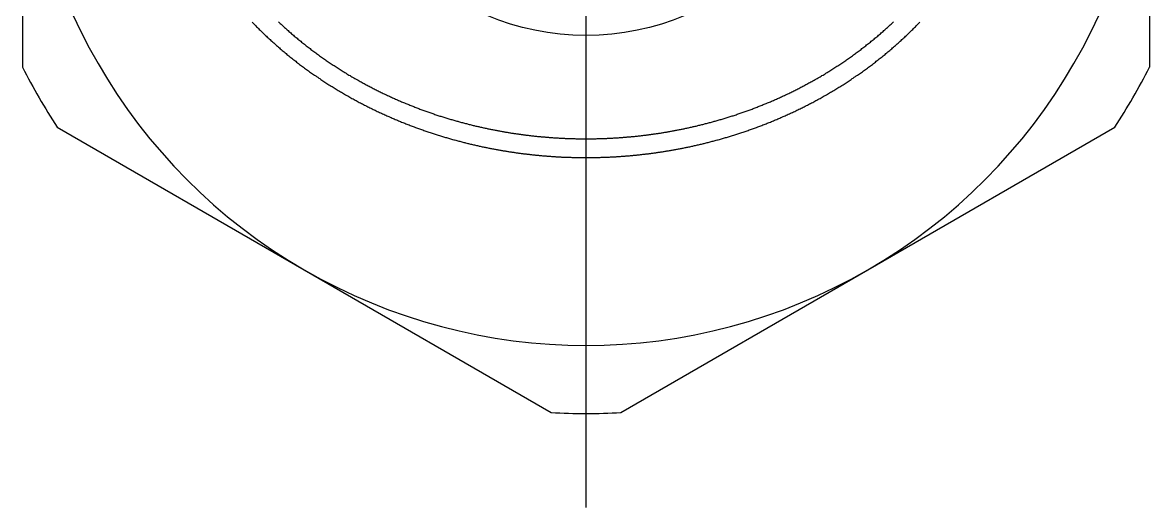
# Model space of a CAD drawing. Extents: x -90 to 14, y -39 to 15.
# Drawn here: x -12 to 12, y -15.45 to -5.12 of the extents above; entities that cross this region are included whole.
import ezdxf

# ---------------------------------------------------------------- set-up
doc = ezdxf.new("R2010")
doc.units = 0
doc.linetypes.add('CENTER', pattern=[50.8, 31.75, -6.35, 6.35, -6.35])
doc.layers.get('0').update_dxf_attribs({"linetype": 'CONTINUOUS'})
doc.layers.add('CENTER', color=1, linetype='CENTER')

msp = doc.modelspace()

# ---------------------------------------------------------------- linework, layer by layer
at = {"color": 7, "linetype": 'CONTINUOUS'}
for p, q in [((-12, 0), (-12, -6.075)), ((12, 0), (12, -6.075)), ((-11.261, -7.355), (-6, -10.392)), ((6, -10.392), (11.261, -7.355)), ((-6, -10.392), (-0.739, -13.43)), ((0.739, -13.43), (6, -10.392))]:
    msp.add_line(p, q, dxfattribs=at)
at = {"color": 7}
for points in [[(-7.107, -5.12, 0), (-7.089, -5.139, 0), (-7.07, -5.158, 0), (-7.052, -5.177, 0), (-7.033, -5.196, 0), (-7.015, -5.214, 0), (-6.996, -5.233, 0), (-6.978, -5.252, 0), (-6.959, -5.27, 0), (-6.94, -5.289, 0), (-6.921, -5.307, 0), (-6.902, -5.326, 0), (-6.883, -5.344, 0), (-6.864, -5.363, 0), (-6.845, -5.381, 0), (-6.826, -5.399, 0), (-6.806, -5.417, 0), (-6.787, -5.435, 0), (-6.768, -5.453, 0), (-6.748, -5.471, 0), (-6.729, -5.489, 0), (-6.709, -5.507, 0), (-6.69, -5.525, 0), (-6.67, -5.543, 0), (-6.65, -5.56, 0), (-6.63, -5.578, 0), (-6.611, -5.596, 0), (-6.591, -5.613, 0), (-6.571, -5.631, 0), (-6.551, -5.648, 0), (-6.531, -5.665, 0), (-6.511, -5.683, 0), (-6.491, -5.7, 0), (-6.47, -5.717, 0), (-6.45, -5.734, 0), (-6.43, -5.751, 0), (-6.41, -5.768, 0), (-6.389, -5.785, 0), (-6.369, -5.802, 0), (-6.348, -5.819, 0), (-6.328, -5.835, 0), (-6.307, -5.852, 0), (-6.286, -5.869, 0), (-6.266, -5.885, 0), (-6.245, -5.902, 0), (-6.224, -5.918, 0), (-6.203, -5.934, 0), (-6.183, -5.95, 0), (-6.162, -5.967, 0), (-6.141, -5.983, 0), (-6.12, -5.999, 0), (-6.099, -6.015, 0), (-6.078, -6.031, 0), (-6.057, -6.047, 0), (-6.036, -6.062, 0), (-6.014, -6.078, 0), (-5.993, -6.094, 0), (-5.972, -6.109, 0), (-5.951, -6.125, 0), (-5.929, -6.14, 0), (-5.908, -6.156, 0), (-5.886, -6.171, 0), (-5.865, -6.186, 0), (-5.844, -6.201, 0), (-5.822, -6.216, 0), (-5.801, -6.232, 0), (-5.779, -6.246, 0), (-5.757, -6.261, 0), (-5.736, -6.276, 0), (-5.714, -6.291, 0), (-5.692, -6.306, 0), (-5.671, -6.32, 0), (-5.649, -6.335, 0), (-5.627, -6.349, 0), (-5.605, -6.364, 0), (-5.583, -6.378, 0), (-5.561, -6.392, 0), (-5.54, -6.407, 0), (-5.518, -6.421, 0), (-5.496, -6.435, 0), (-5.474, -6.449, 0), (-5.452, -6.463, 0), (-5.43, -6.477, 0), (-5.408, -6.49, 0), (-5.386, -6.504, 0), (-5.363, -6.518, 0), (-5.341, -6.531, 0), (-5.319, -6.545, 0), (-5.297, -6.558, 0), (-5.275, -6.572, 0), (-5.253, -6.585, 0), (-5.23, -6.598, 0), (-5.208, -6.611, 0), (-5.186, -6.624, 0), (-5.164, -6.637, 0), (-5.141, -6.65, 0), (-5.119, -6.663, 0), (-5.097, -6.676, 0), (-5.074, -6.689, 0), (-5.052, -6.701, 0), (-5.03, -6.714, 0), (-5.007, -6.727, 0), (-4.985, -6.739, 0), (-4.962, -6.751, 0), (-4.94, -6.764, 0), (-4.917, -6.776, 0), (-4.895, -6.788, 0), (-4.873, -6.8, 0), (-4.85, -6.812, 0), (-4.828, -6.824, 0), (-4.805, -6.836, 0), (-4.783, -6.848, 0), (-4.76, -6.859, 0), (-4.738, -6.871, 0), (-4.715, -6.883, 0), (-4.693, -6.894, 0), (-4.67, -6.906, 0), (-4.648, -6.917, 0), (-4.625, -6.928, 0), (-4.602, -6.939, 0), (-4.58, -6.951, 0), (-4.557, -6.962, 0), (-4.535, -6.973, 0), (-4.512, -6.984, 0), (-4.49, -6.994, 0), (-4.467, -7.005, 0), (-4.445, -7.016, 0), (-4.422, -7.027, 0), (-4.399, -7.037, 0), (-4.377, -7.048, 0), (-4.354, -7.058, 0), (-4.332, -7.069, 0), (-4.309, -7.079, 0), (-4.287, -7.089, 0), (-4.264, -7.099, 0), (-4.241, -7.109, 0), (-4.219, -7.119, 0), (-4.196, -7.129, 0), (-4.174, -7.139, 0), (-4.151, -7.149, 0), (-4.129, -7.159, 0), (-4.106, -7.169, 0), (-4.083, -7.178, 0), (-4.061, -7.188, 0), (-4.038, -7.197, 0), (-4.016, -7.207, 0), (-3.993, -7.216, 0), (-3.971, -7.225, 0), (-3.948, -7.235, 0), (-3.926, -7.244, 0), (-3.903, -7.253, 0), (-3.881, -7.262, 0), (-3.858, -7.271, 0), (-3.836, -7.28, 0), (-3.813, -7.289, 0), (-3.791, -7.297, 0), (-3.768, -7.306, 0), (-3.746, -7.315, 0), (-3.724, -7.323, 0), (-3.701, -7.332, 0), (-3.679, -7.34, 0), (-3.656, -7.348, 0), (-3.634, -7.357, 0), (-3.612, -7.365, 0), (-3.589, -7.373, 0), (-3.567, -7.381, 0), (-3.545, -7.389, 0), (-3.522, -7.397, 0), (-3.5, -7.405, 0), (-3.478, -7.413, 0), (-3.455, -7.421, 0), (-3.433, -7.429, 0), (-3.411, -7.436, 0), (-3.389, -7.444, 0), (-3.366, -7.451, 0), (-3.344, -7.459, 0), (-3.322, -7.466, 0), (-3.3, -7.474, 0), (-3.278, -7.481, 0), (-3.256, -7.488, 0), (-3.233, -7.495, 0), (-3.211, -7.502, 0), (-3.189, -7.509, 0), (-3.167, -7.516, 0), (-3.145, -7.523, 0), (-3.123, -7.53, 0), (-3.101, -7.537, 0), (-3.079, -7.544, 0), (-3.058, -7.55, 0), (-3.036, -7.557, 0), (-3.014, -7.563, 0), (-2.992, -7.57, 0), (-2.97, -7.576, 0), (-2.948, -7.583, 0), (-2.927, -7.589, 0), (-2.905, -7.595, 0), (-2.883, -7.601, 0), (-2.862, -7.607, 0), (-2.84, -7.613, 0), (-2.818, -7.619, 0), (-2.797, -7.625, 0), (-2.775, -7.631, 0), (-2.754, -7.637, 0), (-2.733, -7.643, 0), (-2.711, -7.648, 0), (-2.69, -7.654, 0), (-2.669, -7.66, 0), (-2.647, -7.665, 0), (-2.626, -7.671, 0), (-2.605, -7.676, 0), (-2.584, -7.681, 0), (-2.563, -7.687, 0), (-2.541, -7.692, 0), (-2.52, -7.697, 0), (-2.499, -7.702, 0), (-2.479, -7.707, 0), (-2.458, -7.712, 0), (-2.437, -7.717, 0), (-2.416, -7.722, 0), (-2.395, -7.727, 0), (-2.375, -7.732, 0), (-2.354, -7.737, 0), (-2.333, -7.741, 0), (-2.313, -7.746, 0), (-2.292, -7.75, 0), (-2.272, -7.755, 0), (-2.251, -7.759, 0), (-2.231, -7.764, 0), (-2.211, -7.768, 0), (-2.19, -7.772, 0), (-2.17, -7.777, 0), (-2.15, -7.781, 0), (-2.13, -7.785, 0), (-2.11, -7.789, 0), (-2.09, -7.793, 0), (-2.07, -7.797, 0), (-2.05, -7.801, 0), (-2.031, -7.805, 0), (-2.011, -7.809, 0), (-1.991, -7.812, 0), (-1.972, -7.816, 0), (-1.952, -7.82, 0), (-1.933, -7.823, 0), (-1.913, -7.827, 0), (-1.894, -7.831, 0), (-1.875, -7.834, 0), (-1.856, -7.837, 0), (-1.836, -7.841, 0), (-1.817, -7.844, 0), (-1.799, -7.847, 0), (-1.78, -7.851, 0), (-1.761, -7.854, 0), (-1.742, -7.857, 0), (-1.723, -7.86, 0), (-1.705, -7.863, 0), (-1.686, -7.866, 0), (-1.668, -7.869, 0), (-1.649, -7.872, 0), (-1.631, -7.875, 0), (-1.613, -7.878, 0), (-1.595, -7.88, 0), (-1.577, -7.883, 0), (-1.558, -7.886, 0), (-1.54, -7.888, 0), (-1.523, -7.891, 0), (-1.505, -7.894, 0), (-1.487, -7.896, 0), (-1.469, -7.899, 0), (-1.451, -7.901, 0), (-1.434, -7.904, 0), (-1.416, -7.906, 0), (-1.399, -7.908, 0), (-1.381, -7.911, 0), (-1.364, -7.913, 0), (-1.346, -7.915, 0), (-1.329, -7.917, 0), (-1.312, -7.919, 0), (-1.295, -7.921, 0), (-1.277, -7.923, 0), (-1.26, -7.926, 0), (-1.243, -7.928, 0), (-1.226, -7.93, 0), (-1.209, -7.931, 0), (-1.193, -7.933, 0), (-1.176, -7.935, 0), (-1.159, -7.937, 0), (-1.142, -7.939, 0), (-1.126, -7.941, 0), (-1.109, -7.942, 0), (-1.092, -7.944, 0), (-1.076, -7.946, 0), (-1.059, -7.947, 0), (-1.043, -7.949, 0), (-1.026, -7.951, 0), (-1.01, -7.952, 0), (-0.994, -7.954, 0), (-0.977, -7.955, 0), (-0.961, -7.957, 0), (-0.945, -7.958, 0), (-0.929, -7.96, 0), (-0.913, -7.961, 0), (-0.897, -7.962, 0), (-0.881, -7.964, 0), (-0.865, -7.965, 0), (-0.849, -7.966, 0), (-0.833, -7.968, 0), (-0.817, -7.969, 0), (-0.801, -7.97, 0), (-0.785, -7.971, 0), (-0.769, -7.972, 0), (-0.754, -7.973, 0), (-0.738, -7.975, 0), (-0.722, -7.976, 0), (-0.706, -7.977, 0), (-0.691, -7.978, 0), (-0.675, -7.979, 0), (-0.659, -7.98, 0), (-0.644, -7.981, 0), (-0.628, -7.982, 0), (-0.613, -7.983, 0), (-0.597, -7.983, 0), (-0.582, -7.984, 0), (-0.566, -7.985, 0), (-0.551, -7.986, 0), (-0.535, -7.987, 0), (-0.52, -7.988, 0), (-0.504, -7.988, 0), (-0.489, -7.989, 0), (-0.474, -7.99, 0), (-0.458, -7.99, 0), (-0.443, -7.991, 0), (-0.428, -7.992, 0), (-0.412, -7.992, 0), (-0.397, -7.993, 0), (-0.382, -7.993, 0), (-0.366, -7.994, 0), (-0.351, -7.994, 0), (-0.336, -7.995, 0), (-0.32, -7.995, 0), (-0.305, -7.996, 0), (-0.29, -7.996, 0), (-0.275, -7.997, 0), (-0.259, -7.997, 0), (-0.244, -7.997, 0), (-0.229, -7.998, 0), (-0.214, -7.998, 0), (-0.198, -7.998, 0), (-0.183, -7.998, 0), (-0.168, -7.999, 0), (-0.153, -7.999, 0), (-0.137, -7.999, 0), (-0.122, -7.999, 0), (-0.107, -7.999, 0), (-0.092, -8, 0), (-0.076, -8, 0), (-0.061, -8, 0), (-0.046, -8, 0), (-0.031, -8, 0), (-0.015, -8, 0), (0, -8, 0)], [(-6.551, -5.108, 0), (-6.532, -5.126, 0), (-6.514, -5.143, 0), (-6.495, -5.16, 0), (-6.477, -5.177, 0), (-6.458, -5.194, 0), (-6.44, -5.212, 0), (-6.421, -5.229, 0), (-6.402, -5.245, 0), (-6.383, -5.262, 0), (-6.365, -5.279, 0), (-6.346, -5.296, 0), (-6.327, -5.313, 0), (-6.308, -5.329, 0), (-6.289, -5.346, 0), (-6.27, -5.362, 0), (-6.25, -5.379, 0), (-6.231, -5.395, 0), (-6.212, -5.412, 0), (-6.193, -5.428, 0), (-6.173, -5.444, 0), (-6.154, -5.46, 0), (-6.134, -5.477, 0), (-6.115, -5.493, 0), (-6.095, -5.509, 0), (-6.076, -5.525, 0), (-6.056, -5.541, 0), (-6.036, -5.556, 0), (-6.017, -5.572, 0), (-5.997, -5.588, 0), (-5.977, -5.604, 0), (-5.957, -5.619, 0), (-5.937, -5.635, 0), (-5.917, -5.65, 0), (-5.897, -5.665, 0), (-5.877, -5.681, 0), (-5.857, -5.696, 0), (-5.837, -5.711, 0), (-5.817, -5.726, 0), (-5.797, -5.742, 0), (-5.776, -5.757, 0), (-5.756, -5.771, 0), (-5.736, -5.786, 0), (-5.715, -5.801, 0), (-5.695, -5.816, 0), (-5.675, -5.831, 0), (-5.654, -5.845, 0), (-5.634, -5.86, 0), (-5.613, -5.874, 0), (-5.593, -5.889, 0), (-5.572, -5.903, 0), (-5.551, -5.918, 0), (-5.531, -5.932, 0), (-5.51, -5.946, 0), (-5.489, -5.96, 0), (-5.468, -5.974, 0), (-5.448, -5.988, 0), (-5.427, -6.002, 0), (-5.406, -6.016, 0), (-5.385, -6.03, 0), (-5.364, -6.043, 0), (-5.343, -6.057, 0), (-5.322, -6.071, 0), (-5.301, -6.084, 0), (-5.28, -6.098, 0), (-5.259, -6.111, 0), (-5.238, -6.124, 0), (-5.217, -6.138, 0), (-5.196, -6.151, 0), (-5.175, -6.164, 0), (-5.154, -6.177, 0), (-5.133, -6.19, 0), (-5.111, -6.203, 0), (-5.09, -6.216, 0), (-5.069, -6.229, 0), (-5.048, -6.242, 0), (-5.026, -6.254, 0), (-5.005, -6.267, 0), (-4.984, -6.279, 0), (-4.962, -6.292, 0), (-4.941, -6.304, 0), (-4.92, -6.316, 0), (-4.898, -6.329, 0), (-4.877, -6.341, 0), (-4.855, -6.353, 0), (-4.834, -6.365, 0), (-4.813, -6.377, 0), (-4.791, -6.389, 0), (-4.77, -6.401, 0), (-4.748, -6.413, 0), (-4.727, -6.424, 0), (-4.705, -6.436, 0), (-4.684, -6.448, 0), (-4.662, -6.459, 0), (-4.641, -6.47, 0), (-4.619, -6.482, 0), (-4.597, -6.493, 0), (-4.576, -6.504, 0), (-4.554, -6.516, 0), (-4.533, -6.527, 0), (-4.511, -6.538, 0), (-4.489, -6.549, 0), (-4.468, -6.559, 0), (-4.446, -6.57, 0), (-4.425, -6.581, 0), (-4.403, -6.592, 0), (-4.381, -6.602, 0), (-4.36, -6.613, 0), (-4.338, -6.623, 0), (-4.317, -6.634, 0), (-4.295, -6.644, 0), (-4.273, -6.654, 0), (-4.252, -6.665, 0), (-4.23, -6.675, 0), (-4.208, -6.685, 0), (-4.187, -6.695, 0), (-4.165, -6.705, 0), (-4.143, -6.715, 0), (-4.122, -6.725, 0), (-4.1, -6.734, 0), (-4.078, -6.744, 0), (-4.057, -6.754, 0), (-4.035, -6.763, 0), (-4.013, -6.773, 0), (-3.992, -6.782, 0), (-3.97, -6.792, 0), (-3.948, -6.801, 0), (-3.927, -6.81, 0), (-3.905, -6.819, 0), (-3.884, -6.828, 0), (-3.862, -6.838, 0), (-3.84, -6.846, 0), (-3.819, -6.855, 0), (-3.797, -6.864, 0), (-3.775, -6.873, 0), (-3.754, -6.882, 0), (-3.732, -6.89, 0), (-3.711, -6.899, 0), (-3.689, -6.908, 0), (-3.668, -6.916, 0), (-3.646, -6.924, 0), (-3.624, -6.933, 0), (-3.603, -6.941, 0), (-3.581, -6.949, 0), (-3.56, -6.957, 0), (-3.538, -6.966, 0), (-3.517, -6.974, 0), (-3.495, -6.982, 0), (-3.474, -6.989, 0), (-3.452, -6.997, 0), (-3.431, -7.005, 0), (-3.409, -7.013, 0), (-3.388, -7.021, 0), (-3.367, -7.028, 0), (-3.345, -7.036, 0), (-3.324, -7.043, 0), (-3.302, -7.051, 0), (-3.281, -7.058, 0), (-3.26, -7.065, 0), (-3.238, -7.072, 0), (-3.217, -7.08, 0), (-3.196, -7.087, 0), (-3.174, -7.094, 0), (-3.153, -7.101, 0), (-3.132, -7.108, 0), (-3.111, -7.115, 0), (-3.089, -7.121, 0), (-3.068, -7.128, 0), (-3.047, -7.135, 0), (-3.026, -7.141, 0), (-3.005, -7.148, 0), (-2.984, -7.154, 0), (-2.963, -7.161, 0), (-2.942, -7.167, 0), (-2.921, -7.174, 0), (-2.9, -7.18, 0), (-2.879, -7.186, 0), (-2.858, -7.192, 0), (-2.837, -7.198, 0), (-2.816, -7.204, 0), (-2.795, -7.21, 0), (-2.774, -7.216, 0), (-2.753, -7.222, 0), (-2.733, -7.228, 0), (-2.712, -7.234, 0), (-2.691, -7.24, 0), (-2.67, -7.245, 0), (-2.65, -7.251, 0), (-2.629, -7.256, 0), (-2.609, -7.262, 0), (-2.588, -7.267, 0), (-2.568, -7.273, 0), (-2.547, -7.278, 0), (-2.527, -7.283, 0), (-2.506, -7.288, 0), (-2.486, -7.293, 0), (-2.466, -7.299, 0), (-2.446, -7.304, 0), (-2.425, -7.309, 0), (-2.405, -7.314, 0), (-2.385, -7.318, 0), (-2.365, -7.323, 0), (-2.345, -7.328, 0), (-2.325, -7.333, 0), (-2.305, -7.337, 0), (-2.285, -7.342, 0), (-2.265, -7.346, 0), (-2.245, -7.351, 0), (-2.226, -7.355, 0), (-2.206, -7.36, 0), (-2.186, -7.364, 0), (-2.167, -7.368, 0), (-2.147, -7.373, 0), (-2.127, -7.377, 0), (-2.108, -7.381, 0), (-2.089, -7.385, 0), (-2.069, -7.389, 0), (-2.05, -7.393, 0), (-2.031, -7.397, 0), (-2.011, -7.401, 0), (-1.992, -7.405, 0), (-1.973, -7.409, 0), (-1.954, -7.412, 0), (-1.935, -7.416, 0), (-1.916, -7.42, 0), (-1.897, -7.423, 0), (-1.879, -7.427, 0), (-1.86, -7.43, 0), (-1.841, -7.434, 0), (-1.823, -7.437, 0), (-1.804, -7.44, 0), (-1.786, -7.444, 0), (-1.767, -7.447, 0), (-1.749, -7.45, 0), (-1.731, -7.453, 0), (-1.713, -7.456, 0), (-1.695, -7.459, 0), (-1.677, -7.462, 0), (-1.659, -7.465, 0), (-1.641, -7.468, 0), (-1.623, -7.471, 0), (-1.605, -7.474, 0), (-1.588, -7.477, 0), (-1.57, -7.479, 0), (-1.552, -7.482, 0), (-1.535, -7.485, 0), (-1.517, -7.488, 0), (-1.5, -7.49, 0), (-1.483, -7.493, 0), (-1.465, -7.495, 0), (-1.448, -7.498, 0), (-1.431, -7.5, 0), (-1.414, -7.502, 0), (-1.397, -7.505, 0), (-1.38, -7.507, 0), (-1.363, -7.509, 0), (-1.346, -7.512, 0), (-1.329, -7.514, 0), (-1.313, -7.516, 0), (-1.296, -7.518, 0), (-1.279, -7.52, 0), (-1.263, -7.522, 0), (-1.246, -7.524, 0), (-1.23, -7.526, 0), (-1.213, -7.528, 0), (-1.197, -7.53, 0), (-1.18, -7.532, 0), (-1.164, -7.534, 0), (-1.148, -7.536, 0), (-1.132, -7.538, 0), (-1.116, -7.539, 0), (-1.099, -7.541, 0), (-1.083, -7.543, 0), (-1.067, -7.545, 0), (-1.051, -7.546, 0), (-1.035, -7.548, 0), (-1.02, -7.549, 0), (-1.004, -7.551, 0), (-0.988, -7.552, 0), (-0.972, -7.554, 0), (-0.957, -7.555, 0), (-0.941, -7.557, 0), (-0.925, -7.558, 0), (-0.91, -7.56, 0), (-0.894, -7.561, 0), (-0.879, -7.562, 0), (-0.863, -7.564, 0), (-0.848, -7.565, 0), (-0.832, -7.566, 0), (-0.817, -7.568, 0), (-0.802, -7.569, 0), (-0.786, -7.57, 0), (-0.771, -7.571, 0), (-0.756, -7.572, 0), (-0.741, -7.573, 0), (-0.725, -7.574, 0), (-0.71, -7.576, 0), (-0.695, -7.577, 0), (-0.68, -7.578, 0), (-0.665, -7.579, 0), (-0.65, -7.58, 0), (-0.635, -7.58, 0), (-0.62, -7.581, 0), (-0.605, -7.582, 0), (-0.59, -7.583, 0), (-0.575, -7.584, 0), (-0.56, -7.585, 0), (-0.545, -7.586, 0), (-0.53, -7.586, 0), (-0.515, -7.587, 0), (-0.5, -7.588, 0), (-0.486, -7.589, 0), (-0.471, -7.589, 0), (-0.456, -7.59, 0), (-0.441, -7.591, 0), (-0.426, -7.591, 0), (-0.412, -7.592, 0), (-0.397, -7.593, 0), (-0.382, -7.593, 0), (-0.367, -7.594, 0), (-0.353, -7.594, 0), (-0.338, -7.595, 0), (-0.323, -7.595, 0), (-0.308, -7.596, 0), (-0.294, -7.596, 0), (-0.279, -7.596, 0), (-0.264, -7.597, 0), (-0.25, -7.597, 0), (-0.235, -7.597, 0), (-0.22, -7.598, 0), (-0.206, -7.598, 0), (-0.191, -7.598, 0), (-0.176, -7.599, 0), (-0.162, -7.599, 0), (-0.147, -7.599, 0), (-0.132, -7.599, 0), (-0.118, -7.599, 0), (-0.103, -7.6, 0), (-0.088, -7.6, 0), (-0.074, -7.6, 0), (-0.059, -7.6, 0), (-0.044, -7.6, 0), (-0.029, -7.6, 0), (-0.015, -7.6, 0), (0, -7.6, 0)], [(0, -7.6, 0), (0.015, -7.6, 0), (0.029, -7.6, 0), (0.044, -7.6, 0), (0.059, -7.6, 0), (0.074, -7.6, 0), (0.088, -7.6, 0), (0.103, -7.6, 0), (0.118, -7.599, 0), (0.132, -7.599, 0), (0.147, -7.599, 0), (0.162, -7.599, 0), (0.176, -7.599, 0), (0.191, -7.598, 0), (0.206, -7.598, 0), (0.22, -7.598, 0), (0.235, -7.597, 0), (0.25, -7.597, 0), (0.264, -7.597, 0), (0.279, -7.596, 0), (0.294, -7.596, 0), (0.308, -7.595, 0), (0.323, -7.595, 0), (0.338, -7.595, 0), (0.353, -7.594, 0), (0.367, -7.594, 0), (0.382, -7.593, 0), (0.397, -7.592, 0), (0.412, -7.592, 0), (0.426, -7.591, 0), (0.441, -7.591, 0), (0.456, -7.59, 0), (0.471, -7.589, 0), (0.486, -7.589, 0), (0.5, -7.588, 0), (0.515, -7.587, 0), (0.53, -7.586, 0), (0.545, -7.586, 0), (0.56, -7.585, 0), (0.575, -7.584, 0), (0.59, -7.583, 0), (0.605, -7.582, 0), (0.62, -7.581, 0), (0.635, -7.58, 0), (0.65, -7.58, 0), (0.665, -7.579, 0), (0.68, -7.578, 0), (0.695, -7.577, 0), (0.71, -7.575, 0), (0.725, -7.574, 0), (0.741, -7.573, 0), (0.756, -7.572, 0), (0.771, -7.571, 0), (0.786, -7.57, 0), (0.802, -7.569, 0), (0.817, -7.568, 0), (0.832, -7.566, 0), (0.848, -7.565, 0), (0.863, -7.564, 0), (0.879, -7.562, 0), (0.894, -7.561, 0), (0.91, -7.56, 0), (0.925, -7.558, 0), (0.941, -7.557, 0), (0.957, -7.555, 0), (0.972, -7.554, 0), (0.988, -7.552, 0), (1.004, -7.551, 0), (1.02, -7.549, 0), (1.035, -7.548, 0), (1.051, -7.546, 0), (1.067, -7.545, 0), (1.083, -7.543, 0), (1.099, -7.541, 0), (1.115, -7.539, 0), (1.132, -7.538, 0), (1.148, -7.536, 0), (1.164, -7.534, 0), (1.18, -7.532, 0), (1.197, -7.53, 0), (1.213, -7.528, 0), (1.229, -7.526, 0), (1.246, -7.524, 0), (1.262, -7.522, 0), (1.279, -7.52, 0), (1.296, -7.518, 0), (1.312, -7.516, 0), (1.329, -7.514, 0), (1.346, -7.512, 0), (1.363, -7.509, 0), (1.38, -7.507, 0), (1.397, -7.505, 0), (1.414, -7.503, 0), (1.431, -7.5, 0), (1.448, -7.498, 0), (1.465, -7.495, 0), (1.482, -7.493, 0), (1.5, -7.49, 0), (1.517, -7.488, 0), (1.534, -7.485, 0), (1.552, -7.482, 0), (1.569, -7.48, 0), (1.587, -7.477, 0), (1.605, -7.474, 0), (1.623, -7.471, 0), (1.64, -7.468, 0), (1.658, -7.465, 0), (1.676, -7.462, 0), (1.694, -7.459, 0), (1.712, -7.456, 0), (1.731, -7.453, 0), (1.749, -7.45, 0), (1.767, -7.447, 0), (1.786, -7.444, 0), (1.804, -7.44, 0), (1.823, -7.437, 0), (1.841, -7.434, 0), (1.86, -7.43, 0), (1.879, -7.427, 0), (1.897, -7.423, 0), (1.916, -7.42, 0), (1.935, -7.416, 0), (1.954, -7.412, 0), (1.973, -7.408, 0), (1.992, -7.405, 0), (2.011, -7.401, 0), (2.031, -7.397, 0), (2.05, -7.393, 0), (2.069, -7.389, 0), (2.088, -7.385, 0), (2.108, -7.381, 0), (2.127, -7.377, 0), (2.147, -7.373, 0), (2.166, -7.368, 0), (2.186, -7.364, 0), (2.206, -7.36, 0), (2.225, -7.355, 0), (2.245, -7.351, 0), (2.265, -7.346, 0), (2.285, -7.342, 0), (2.305, -7.337, 0), (2.325, -7.333, 0), (2.345, -7.328, 0), (2.365, -7.323, 0), (2.385, -7.318, 0), (2.405, -7.313, 0), (2.425, -7.308, 0), (2.445, -7.303, 0), (2.466, -7.298, 0), (2.486, -7.293, 0), (2.506, -7.288, 0), (2.526, -7.283, 0), (2.547, -7.278, 0), (2.567, -7.272, 0), (2.588, -7.267, 0), (2.608, -7.262, 0), (2.629, -7.256, 0), (2.65, -7.251, 0), (2.67, -7.245, 0), (2.691, -7.239, 0), (2.712, -7.234, 0), (2.732, -7.228, 0), (2.753, -7.222, 0), (2.774, -7.216, 0), (2.795, -7.21, 0), (2.816, -7.204, 0), (2.836, -7.198, 0), (2.857, -7.192, 0), (2.878, -7.186, 0), (2.899, -7.18, 0), (2.92, -7.173, 0), (2.941, -7.167, 0), (2.962, -7.161, 0), (2.983, -7.154, 0), (3.004, -7.148, 0), (3.026, -7.141, 0), (3.047, -7.135, 0), (3.068, -7.128, 0), (3.089, -7.121, 0), (3.11, -7.114, 0), (3.132, -7.108, 0), (3.153, -7.101, 0), (3.174, -7.094, 0), (3.195, -7.087, 0), (3.217, -7.079, 0), (3.238, -7.072, 0), (3.259, -7.065, 0), (3.281, -7.058, 0), (3.302, -7.05, 0), (3.324, -7.043, 0), (3.345, -7.036, 0), (3.366, -7.028, 0), (3.388, -7.02, 0), (3.409, -7.013, 0), (3.431, -7.005, 0), (3.452, -6.997, 0), (3.474, -6.989, 0), (3.495, -6.982, 0), (3.517, -6.974, 0), (3.538, -6.966, 0), (3.56, -6.957, 0), (3.581, -6.949, 0), (3.603, -6.941, 0), (3.624, -6.933, 0), (3.646, -6.924, 0), (3.668, -6.916, 0), (3.689, -6.908, 0), (3.711, -6.899, 0), (3.732, -6.89, 0), (3.754, -6.882, 0), (3.775, -6.873, 0), (3.797, -6.864, 0), (3.819, -6.855, 0), (3.84, -6.847, 0), (3.862, -6.838, 0), (3.884, -6.828, 0), (3.905, -6.819, 0), (3.927, -6.81, 0), (3.948, -6.801, 0), (3.97, -6.792, 0), (3.992, -6.782, 0), (4.013, -6.773, 0), (4.035, -6.763, 0), (4.057, -6.754, 0), (4.078, -6.744, 0), (4.1, -6.734, 0), (4.122, -6.725, 0), (4.143, -6.715, 0), (4.165, -6.705, 0), (4.187, -6.695, 0), (4.208, -6.685, 0), (4.23, -6.675, 0), (4.252, -6.665, 0), (4.273, -6.654, 0), (4.295, -6.644, 0), (4.317, -6.634, 0), (4.338, -6.623, 0), (4.36, -6.613, 0), (4.382, -6.602, 0), (4.403, -6.592, 0), (4.425, -6.581, 0), (4.446, -6.57, 0), (4.468, -6.559, 0), (4.49, -6.548, 0), (4.511, -6.537, 0), (4.533, -6.526, 0), (4.554, -6.515, 0), (4.576, -6.504, 0), (4.598, -6.493, 0), (4.619, -6.482, 0), (4.641, -6.47, 0), (4.662, -6.459, 0), (4.684, -6.447, 0), (4.705, -6.436, 0), (4.727, -6.424, 0), (4.748, -6.412, 0), (4.77, -6.401, 0), (4.791, -6.389, 0), (4.813, -6.377, 0), (4.834, -6.365, 0), (4.856, -6.353, 0), (4.877, -6.341, 0), (4.898, -6.329, 0), (4.92, -6.316, 0), (4.941, -6.304, 0), (4.962, -6.292, 0), (4.984, -6.279, 0), (5.005, -6.267, 0), (5.026, -6.254, 0), (5.048, -6.242, 0), (5.069, -6.229, 0), (5.09, -6.216, 0), (5.111, -6.203, 0), (5.133, -6.19, 0), (5.154, -6.177, 0), (5.175, -6.164, 0), (5.196, -6.151, 0), (5.217, -6.138, 0), (5.238, -6.125, 0), (5.259, -6.111, 0), (5.28, -6.098, 0), (5.301, -6.084, 0), (5.322, -6.071, 0), (5.343, -6.057, 0), (5.364, -6.044, 0), (5.385, -6.03, 0), (5.406, -6.016, 0), (5.427, -6.002, 0), (5.448, -5.988, 0), (5.468, -5.974, 0), (5.489, -5.96, 0), (5.51, -5.946, 0), (5.531, -5.932, 0), (5.551, -5.918, 0), (5.572, -5.903, 0), (5.593, -5.889, 0), (5.613, -5.874, 0), (5.634, -5.86, 0), (5.654, -5.845, 0), (5.675, -5.831, 0), (5.695, -5.816, 0), (5.715, -5.801, 0), (5.736, -5.786, 0), (5.756, -5.771, 0), (5.776, -5.756, 0), (5.797, -5.741, 0), (5.817, -5.726, 0), (5.837, -5.711, 0), (5.857, -5.696, 0), (5.877, -5.681, 0), (5.897, -5.665, 0), (5.917, -5.65, 0), (5.937, -5.634, 0), (5.957, -5.619, 0), (5.977, -5.603, 0), (5.997, -5.588, 0), (6.017, -5.572, 0), (6.036, -5.556, 0), (6.056, -5.54, 0), (6.076, -5.525, 0), (6.095, -5.509, 0), (6.115, -5.493, 0), (6.134, -5.477, 0), (6.154, -5.46, 0), (6.173, -5.444, 0), (6.193, -5.428, 0), (6.212, -5.412, 0), (6.231, -5.395, 0), (6.25, -5.379, 0), (6.27, -5.362, 0), (6.289, -5.346, 0), (6.308, -5.329, 0), (6.327, -5.313, 0), (6.346, -5.296, 0), (6.365, -5.279, 0), (6.384, -5.262, 0), (6.402, -5.246, 0), (6.421, -5.229, 0), (6.44, -5.212, 0), (6.458, -5.195, 0), (6.477, -5.177, 0), (6.496, -5.16, 0), (6.514, -5.143, 0), (6.532, -5.126, 0), (6.551, -5.109, 0)], [(0, -8, 0), (0.015, -8, 0), (0.031, -8, 0), (0.046, -8, 0), (0.061, -8, 0), (0.076, -8, 0), (0.092, -8, 0), (0.107, -7.999, 0), (0.122, -7.999, 0), (0.137, -7.999, 0), (0.153, -7.999, 0), (0.168, -7.999, 0), (0.183, -7.998, 0), (0.198, -7.998, 0), (0.214, -7.998, 0), (0.229, -7.998, 0), (0.244, -7.997, 0), (0.259, -7.997, 0), (0.275, -7.997, 0), (0.29, -7.996, 0), (0.305, -7.996, 0), (0.32, -7.995, 0), (0.336, -7.995, 0), (0.351, -7.994, 0), (0.366, -7.994, 0), (0.382, -7.993, 0), (0.397, -7.993, 0), (0.412, -7.992, 0), (0.428, -7.992, 0), (0.443, -7.991, 0), (0.458, -7.99, 0), (0.474, -7.99, 0), (0.489, -7.989, 0), (0.504, -7.988, 0), (0.52, -7.987, 0), (0.535, -7.987, 0), (0.551, -7.986, 0), (0.566, -7.985, 0), (0.582, -7.984, 0), (0.597, -7.983, 0), (0.613, -7.983, 0), (0.628, -7.982, 0), (0.644, -7.981, 0), (0.659, -7.98, 0), (0.675, -7.979, 0), (0.691, -7.978, 0), (0.706, -7.977, 0), (0.722, -7.976, 0), (0.738, -7.975, 0), (0.754, -7.973, 0), (0.769, -7.972, 0), (0.785, -7.971, 0), (0.801, -7.97, 0), (0.817, -7.969, 0), (0.833, -7.968, 0), (0.849, -7.966, 0), (0.865, -7.965, 0), (0.881, -7.964, 0), (0.897, -7.962, 0), (0.913, -7.961, 0), (0.929, -7.96, 0), (0.945, -7.958, 0), (0.961, -7.957, 0), (0.978, -7.955, 0), (0.994, -7.954, 0), (1.01, -7.952, 0), (1.026, -7.951, 0), (1.043, -7.949, 0), (1.059, -7.947, 0), (1.076, -7.946, 0), (1.092, -7.944, 0), (1.109, -7.942, 0), (1.125, -7.941, 0), (1.142, -7.939, 0), (1.159, -7.937, 0), (1.176, -7.935, 0), (1.192, -7.933, 0), (1.209, -7.931, 0), (1.226, -7.93, 0), (1.243, -7.928, 0), (1.26, -7.926, 0), (1.277, -7.924, 0), (1.294, -7.921, 0), (1.312, -7.919, 0), (1.329, -7.917, 0), (1.346, -7.915, 0), (1.363, -7.913, 0), (1.381, -7.911, 0), (1.398, -7.908, 0), (1.416, -7.906, 0), (1.433, -7.904, 0), (1.451, -7.901, 0), (1.469, -7.899, 0), (1.486, -7.896, 0), (1.504, -7.894, 0), (1.522, -7.891, 0), (1.54, -7.888, 0), (1.558, -7.886, 0), (1.576, -7.883, 0), (1.594, -7.88, 0), (1.612, -7.878, 0), (1.631, -7.875, 0), (1.649, -7.872, 0), (1.667, -7.869, 0), (1.686, -7.866, 0), (1.704, -7.863, 0), (1.723, -7.86, 0), (1.742, -7.857, 0), (1.76, -7.854, 0), (1.779, -7.851, 0), (1.798, -7.847, 0), (1.817, -7.844, 0), (1.836, -7.841, 0), (1.855, -7.837, 0), (1.875, -7.834, 0), (1.894, -7.831, 0), (1.913, -7.827, 0), (1.933, -7.823, 0), (1.952, -7.82, 0), (1.972, -7.816, 0), (1.991, -7.812, 0), (2.011, -7.809, 0), (2.031, -7.805, 0), (2.05, -7.801, 0), (2.07, -7.797, 0), (2.09, -7.793, 0), (2.11, -7.789, 0), (2.13, -7.785, 0), (2.15, -7.781, 0), (2.17, -7.777, 0), (2.19, -7.772, 0), (2.211, -7.768, 0), (2.231, -7.764, 0), (2.251, -7.759, 0), (2.272, -7.755, 0), (2.292, -7.75, 0), (2.313, -7.746, 0), (2.333, -7.741, 0), (2.354, -7.736, 0), (2.374, -7.732, 0), (2.395, -7.727, 0), (2.416, -7.722, 0), (2.437, -7.717, 0), (2.457, -7.712, 0), (2.478, -7.707, 0), (2.499, -7.702, 0), (2.52, -7.697, 0), (2.541, -7.692, 0), (2.562, -7.686, 0), (2.583, -7.681, 0), (2.605, -7.676, 0), (2.626, -7.67, 0), (2.647, -7.665, 0), (2.668, -7.659, 0), (2.69, -7.654, 0), (2.711, -7.648, 0), (2.732, -7.643, 0), (2.754, -7.637, 0), (2.775, -7.631, 0), (2.797, -7.625, 0), (2.818, -7.619, 0), (2.84, -7.613, 0), (2.861, -7.607, 0), (2.883, -7.601, 0), (2.905, -7.595, 0), (2.926, -7.589, 0), (2.948, -7.582, 0), (2.97, -7.576, 0), (2.992, -7.57, 0), (3.013, -7.563, 0), (3.035, -7.557, 0), (3.057, -7.55, 0), (3.079, -7.543, 0), (3.101, -7.537, 0), (3.123, -7.53, 0), (3.145, -7.523, 0), (3.167, -7.516, 0), (3.189, -7.509, 0), (3.211, -7.502, 0), (3.233, -7.495, 0), (3.255, -7.488, 0), (3.277, -7.481, 0), (3.3, -7.473, 0), (3.322, -7.466, 0), (3.344, -7.459, 0), (3.366, -7.451, 0), (3.388, -7.444, 0), (3.411, -7.436, 0), (3.433, -7.428, 0), (3.455, -7.421, 0), (3.477, -7.413, 0), (3.5, -7.405, 0), (3.522, -7.397, 0), (3.544, -7.389, 0), (3.567, -7.381, 0), (3.589, -7.373, 0), (3.611, -7.365, 0), (3.634, -7.357, 0), (3.656, -7.348, 0), (3.679, -7.34, 0), (3.701, -7.332, 0), (3.724, -7.323, 0), (3.746, -7.315, 0), (3.768, -7.306, 0), (3.791, -7.297, 0), (3.813, -7.289, 0), (3.836, -7.28, 0), (3.858, -7.271, 0), (3.881, -7.262, 0), (3.903, -7.253, 0), (3.926, -7.244, 0), (3.948, -7.235, 0), (3.971, -7.225, 0), (3.993, -7.216, 0), (4.016, -7.207, 0), (4.038, -7.197, 0), (4.061, -7.188, 0), (4.083, -7.178, 0), (4.106, -7.169, 0), (4.129, -7.159, 0), (4.151, -7.149, 0), (4.174, -7.139, 0), (4.196, -7.129, 0), (4.219, -7.119, 0), (4.241, -7.109, 0), (4.264, -7.099, 0), (4.287, -7.089, 0), (4.309, -7.079, 0), (4.332, -7.068, 0), (4.354, -7.058, 0), (4.377, -7.048, 0), (4.399, -7.037, 0), (4.422, -7.027, 0), (4.445, -7.016, 0), (4.467, -7.005, 0), (4.49, -6.994, 0), (4.512, -6.983, 0), (4.535, -6.972, 0), (4.558, -6.961, 0), (4.58, -6.95, 0), (4.603, -6.939, 0), (4.625, -6.928, 0), (4.648, -6.917, 0), (4.67, -6.905, 0), (4.693, -6.894, 0), (4.715, -6.882, 0), (4.738, -6.871, 0), (4.76, -6.859, 0), (4.783, -6.847, 0), (4.805, -6.836, 0), (4.828, -6.824, 0), (4.85, -6.812, 0), (4.873, -6.8, 0), (4.895, -6.788, 0), (4.918, -6.776, 0), (4.94, -6.763, 0), (4.963, -6.751, 0), (4.985, -6.739, 0), (5.007, -6.726, 0), (5.03, -6.714, 0), (5.052, -6.701, 0), (5.074, -6.689, 0), (5.097, -6.676, 0), (5.119, -6.663, 0), (5.141, -6.65, 0), (5.164, -6.637, 0), (5.186, -6.624, 0), (5.208, -6.611, 0), (5.23, -6.598, 0), (5.253, -6.585, 0), (5.275, -6.572, 0), (5.297, -6.558, 0), (5.319, -6.545, 0), (5.341, -6.531, 0), (5.363, -6.518, 0), (5.386, -6.504, 0), (5.408, -6.491, 0), (5.43, -6.477, 0), (5.452, -6.463, 0), (5.474, -6.449, 0), (5.496, -6.435, 0), (5.518, -6.421, 0), (5.54, -6.407, 0), (5.561, -6.393, 0), (5.583, -6.378, 0), (5.605, -6.364, 0), (5.627, -6.349, 0), (5.649, -6.335, 0), (5.671, -6.32, 0), (5.692, -6.306, 0), (5.714, -6.291, 0), (5.736, -6.276, 0), (5.757, -6.261, 0), (5.779, -6.246, 0), (5.8, -6.232, 0), (5.822, -6.216, 0), (5.844, -6.201, 0), (5.865, -6.186, 0), (5.886, -6.171, 0), (5.908, -6.156, 0), (5.929, -6.14, 0), (5.951, -6.125, 0), (5.972, -6.109, 0), (5.993, -6.094, 0), (6.014, -6.078, 0), (6.035, -6.062, 0), (6.057, -6.046, 0), (6.078, -6.031, 0), (6.099, -6.015, 0), (6.12, -5.999, 0), (6.141, -5.983, 0), (6.162, -5.966, 0), (6.183, -5.95, 0), (6.203, -5.934, 0), (6.224, -5.918, 0), (6.245, -5.901, 0), (6.266, -5.885, 0), (6.286, -5.868, 0), (6.307, -5.852, 0), (6.328, -5.835, 0), (6.348, -5.819, 0), (6.369, -5.802, 0), (6.389, -5.785, 0), (6.409, -5.768, 0), (6.43, -5.751, 0), (6.45, -5.734, 0), (6.47, -5.717, 0), (6.491, -5.7, 0), (6.511, -5.683, 0), (6.531, -5.665, 0), (6.551, -5.648, 0), (6.571, -5.631, 0), (6.591, -5.613, 0), (6.611, -5.596, 0), (6.63, -5.578, 0), (6.65, -5.561, 0), (6.67, -5.543, 0), (6.69, -5.525, 0), (6.709, -5.507, 0), (6.729, -5.489, 0), (6.748, -5.471, 0), (6.768, -5.453, 0), (6.787, -5.435, 0), (6.806, -5.417, 0), (6.826, -5.399, 0), (6.845, -5.381, 0), (6.864, -5.363, 0), (6.883, -5.344, 0), (6.902, -5.326, 0), (6.921, -5.308, 0), (6.94, -5.289, 0), (6.959, -5.27, 0), (6.978, -5.252, 0), (6.996, -5.233, 0), (7.015, -5.214, 0), (7.033, -5.196, 0), (7.052, -5.177, 0), (7.07, -5.158, 0), (7.089, -5.139, 0), (7.107, -5.12, 0)]]:
    msp.add_polyline3d(points, dxfattribs=at)
at = {"color": 7, "linetype": 'CONTINUOUS'}
msp.add_circle((0, 0), 5.4, dxfattribs=at)
for radius, start, end in [(12, 180, 240), (12, 300, 0), (13.45, 206.8498, 213.1502), (13.45, 326.8498, 333.1502), (12, 240, 300), (13.45, 266.8498, 273.1502)]:
    msp.add_arc((0, 0), radius, start, end, dxfattribs=at)
at = {"layer": 'CENTER', "color": 1, "linetype": 'CENTER'}
msp.add_line((0, -15.45), (0, 15.45), dxfattribs=at)

doc.saveas('drawing.dxf')
